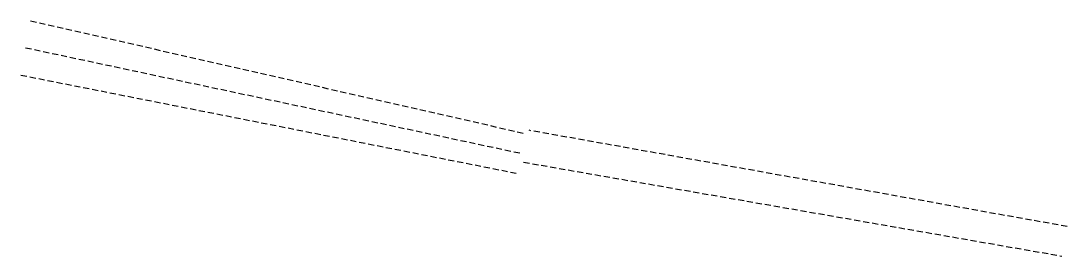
# Model space of a CAD drawing. Header units: metres. Extents: x 570917 to 571189, y 785547 to 785652.
# Drawn here: x 571102.6 to 571189, y 785632.7 to 785652.1 of the extents above; entities outside this region: 3.
import ezdxf

# ---------------------------------------------------------------- set-up
doc = ezdxf.new("R2010")
doc.units = ezdxf.units.M
doc.linetypes.add('DASHED', pattern=[0.75, 0.5, -0.25])
doc.layers.add('预制梁AA', color=22, linetype='DASHED')
doc.layers.add('预制梁SS', color=94, linetype='DASHED')

msp = doc.modelspace()

# ---------------------------------------------------------------- linework, layer by layer
at = {"layer": '预制梁AA'}
for p, q in [((571189.007, 785635.09), (571144.545, 785643.028)), ((571144.084, 785640.4), (571188.579, 785632.653))]:
    msp.add_line(p, q, dxfattribs=at)
at = {"layer": '预制梁SS'}
for p, q in [((571144.064, 785642.775), (571103.306, 785652.055)), ((571143.776, 785641.135), (571102.932, 785649.819)), ((571102.558, 785647.584), (571143.489, 785639.494)), ((570937.609, 785574.916), (570916.989, 785549.589)), ((570918.715, 785548.184), (570939.335, 785573.511)), ((570920.44, 785546.779), (570941.06, 785572.107))]:
    msp.add_line(p, q, dxfattribs=at)

doc.saveas('drawing.dxf')
